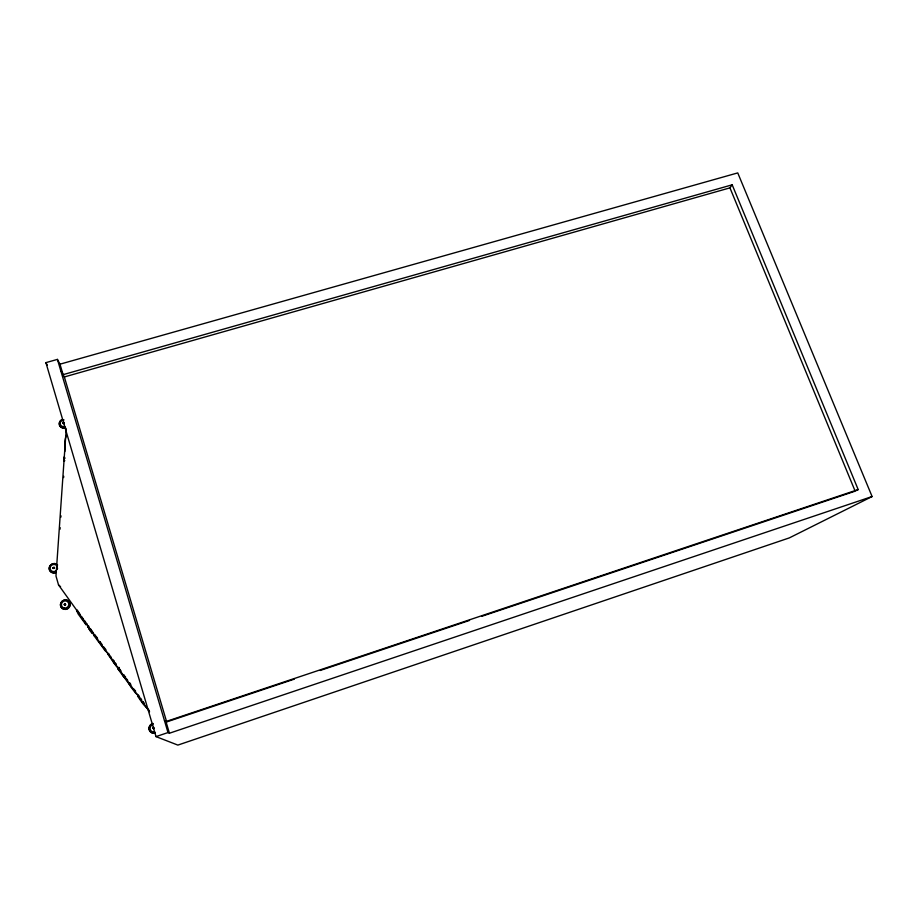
<?xml version="1.0" encoding="UTF-8"?>
<svg xmlns="http://www.w3.org/2000/svg" width="918" height="918" viewBox="0 0 918 918"><rect width="100%" height="100%" fill="white"/><g stroke="black" fill="none" stroke-linecap="round" stroke-linejoin="round"><path stroke-width="1.38" d="M64.696 457.325C63.262 455.133 63.571 463.361 64.799 460.675M60.06 529.193L60.129 527.643M66.245 428.729L55.987 576.022L58.523 584.892L149.577 711.771M63.606 477.589L63.732 476.281M60.863 517.144L60.99 515.824M52.969 567.898L54.082 567.232M54.506 567.921C50.846 569.171 55.791 565.809 53.233 568.437M152.996 728.066L153.903 727.4M65.66 604.778L64.708 603.539L64.581 605.042M53.118 567.898L54.196 567.496L53.692 568.506M153.409 727.676L153.26 728.548M66.555 435.614L65.66 437.484A8.996 1.561 -88.5 0 0 64.845 442.935L64.811 451.553M60.542 369.988L64.352 376.954L729.948 187.857L732.185 184.816L858.192 489.581L856.173 490.637M63.032 422.842L63.755 422.429M154.327 728.525L152.916 728.33M149.278 710.543L143.334 704.313A13.288 0.654 54 0 1 139.49 698.908L137.597 696.085L138.629 695.328L139.502 696.647M138.136 695.018L135.726 693.308L131.217 687.41L129.231 684.312L130.253 683.566L129.495 682.648M120.648 670.507L119.03 668.258L117.997 669.004L122.84 675.751L123.873 675.005M122.84 675.751L124.228 675.246M126.122 679.217L124.515 677.473L125.537 676.727M119.26 667.443L118.238 668.178L116.081 665.963L107.831 654.144L108.531 654.614M113.178 661.809L112.776 661.224L113.798 660.49M98.926 642.416L100.372 642.003L98.926 642.416L94.129 635.726L95.162 634.992M90.148 630.069L87.577 626.604L88.61 625.869M90.457 630.632L89.069 629.082L89.987 630.563L91.031 629.817L92.615 631.848M91.444 631.905L92.374 633.282L93.407 632.548M76.538 610.459L78.237 614.085L85.925 624.619L86.958 623.884M64.203 423.657L62.849 423.141L63.893 422.257M59.98 364.182L737.751 172.905L872.1 496.535L789.342 537.891L177.862 745.095L156.003 736.615L45.9 362.633L57.409 359.397L59.98 364.182L63.09 374.659L732.185 184.816M153.604 727.423L153.008 728.376M156.003 736.615L168.005 732.564L169.428 733.23L872.1 496.535M858.192 489.581L165.963 721.537L169.428 733.23M164.494 720.745L166.674 721.927L294.322 679.136M320.13 670.496L469.5 620.43M481.732 616.334L855.163 491.164L729.948 187.857M65.167 603.654L64.26 604.572M64.708 605.008L65.614 604.377L65.132 603.792L64.455 603.941L64.891 604.985M65.167 605.123L64.214 604.721M63.801 458.231L65.017 458.266M63.227 423.542L64.26 422.647M137.597 696.085L138.388 696.567M125.674 677.668L123.781 676.382L124.515 677.473M117.997 669.004L120.924 671.035M112.547 660.604L112.776 661.224M108.347 653.513L104.996 650.621L99.339 642.738M94.129 635.726L96.333 637.459M92.374 633.282L94.6 635.049M87.577 626.604L89.287 627.981M102.403 646.169L99.993 643.243M58.523 584.892L60.565 586.705M114.784 663.725L113.637 662.429M90.48 628.658L91.031 629.817M77.135 611.032L77.927 611.87M86.487 624.056L88.771 626.661M129.231 684.312L123.196 675.992M131.699 687.398L130.069 685.161M106.018 649.875L103.734 646.938M113.912 662.016L116.116 664.896M115.347 663.014L116.265 664.184M135.635 691.243L134.005 689.12M141.774 701.432L143.151 703.062L142.313 701.937M84.387 620.511L85.753 622.324M114.406 661.798L112.604 659.342M89.987 630.563L91.961 632.892L90.997 631.355M143.575 703.337L142.382 701.685M126.741 679.022L127.728 680.364M81.702 616.827L82.987 618.617M84.249 621.429L81.931 618.158M95.954 636.105L97.56 638.343M140.982 700.342L139.605 698.38M143.231 702.511L143.656 703.108M140.27 699.068L140.879 699.941M80.382 614.968L77.238 610.034M102.013 644.551L100.796 642.715M110.263 655.98L111.319 657.529M117.493 666.858L118.915 668.66L118.296 667.604M124.687 676.004L125.261 676.887M130.253 683.566L130.838 684.518M45.9 362.633L47.311 365.112M109.001 653.868L109.483 654.752M85.317 622.863L85.925 624.619M64.352 376.954L166.674 721.927M57.409 359.397L168.005 732.564M154.97 732.92A4.923 4.705 -45.4 0 1 149.232 729.489A4.923 4.705 -45.4 0 1 152.927 723.602M154.626 731.818A3.821 3.649 -45.4 0 1 150.185 729.156A3.821 3.649 -45.4 0 1 153.042 724.589M155.016 733.069A5.083 4.865 -45.4 0 1 149.106 729.535A5.083 4.865 -45.4 0 1 152.904 723.453M144.367 703.555A13.277 0.643 54 0 1 143.024 701.696M141.693 699.837A13.277 0.643 54 0 1 140.523 698.15M55.562 572.476A4.819 4.533 -26.7 0 1 49.756 570.422A4.819 4.533 -26.7 0 1 51.397 564.501A4.819 4.533 -26.7 0 1 57.627 565.018M57.524 568.081A3.741 3.511 -26.7 0 1 57.145 569.435M56.273 570.583A3.741 3.511 -26.7 0 1 50.765 570.135A3.741 3.511 -26.7 0 1 52.211 564.903A3.741 3.511 -26.7 0 1 57.341 566.716M55.642 572.637A4.98 4.682 -26.7 0 1 49.159 568.139A4.98 4.682 -26.7 0 1 56.25 563.881M65.476 427.685A4.659 4.338 -14.8 0 1 59.59 425.149A4.659 4.338 -14.8 0 1 62.504 419.526M64.96 426.468A3.615 3.362 -14.8 0 1 60.232 423.864A3.615 3.362 -14.8 0 1 64.042 419.928M65.557 427.857A4.808 4.487 -14.8 0 1 59.475 425.241A4.808 4.487 -14.8 0 1 62.481 419.434M63.778 609.116A4.854 4.579 -30 0 0 69.998 603.482A4.854 4.579 -30 0 0 62.137 601.313A5.015 4.728 -30 0 0 63.755 609.277A5.015 4.728 -30 0 0 70.17 603.47A5.015 4.728 -30 0 0 62.057 601.221A4.854 4.579 -30 0 0 63.778 609.116M63.927 607.945A3.764 3.546 -30 0 0 68.747 603.585A3.764 3.546 -30 0 0 62.665 601.898A3.764 3.546 -30 0 0 63.927 607.945"/></g></svg>
